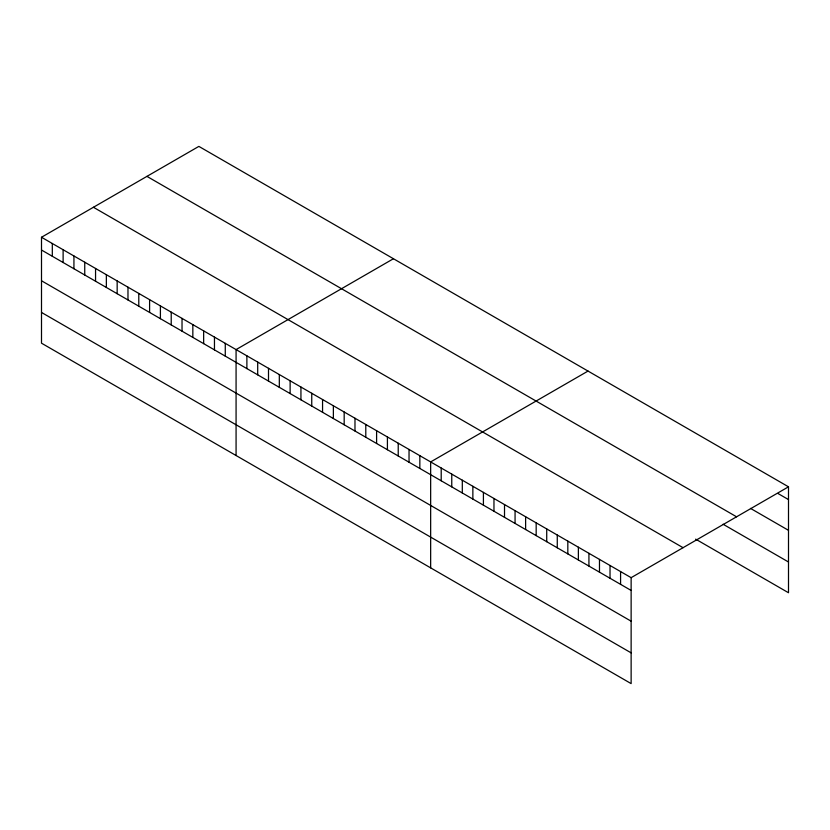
<?xml version="1.0" encoding="UTF-8"?>
<svg xmlns="http://www.w3.org/2000/svg" width="830" height="830" viewBox="0 0 830 830"><rect width="100%" height="100%" fill="white"/><g stroke="black" fill="none" stroke-linecap="round" stroke-linejoin="round"><path stroke-width="1.25" d="M41.5 237.256L631.132 577.67L631.132 683.609L41.5 343.184L41.5 237.256L198.868 146.391L788.5 486.816L788.5 592.745L695.654 539.137M393.451 258.732L236.073 349.596L236.073 455.525M588.024 371.072L430.656 461.926L430.656 567.865M631.132 577.67L788.5 486.816M777.949 493.487L788.5 499.587M750.517 508.396L788.5 530.329M146.941 176.375L736.563 516.8M723.086 524.238L788.5 562.003M93.437 207.272L683.059 547.686M41.5 250.027L631.132 590.441M41.5 280.768L631.132 621.182M41.5 312.443L631.132 652.857M620.581 571.58L620.581 584.351M610.029 565.489L610.029 578.261M599.478 559.399L599.478 572.171M588.927 553.309L588.927 566.07M578.375 547.209L578.375 559.98M567.824 541.119L567.824 553.89M557.272 535.028L557.272 547.8M546.721 528.938L546.721 541.71M536.17 522.848L536.17 535.62M525.618 516.758L525.618 529.519M515.067 510.668L515.067 523.429M504.516 504.567L504.516 517.339M493.964 498.477L493.964 511.249M483.413 492.387L483.413 505.159M472.861 486.297L472.861 499.069M462.31 480.207L462.31 492.979M451.759 474.117L451.759 486.878M441.207 468.027L441.207 480.788M419.845 455.691L419.845 468.462M409.034 449.445L409.034 462.217M398.224 443.21L398.224 455.981M387.413 436.964L387.413 449.736M376.602 430.729L376.602 443.49M365.791 424.483L365.791 437.254M354.981 418.247L354.981 431.009M344.18 412.002L344.18 424.773M333.37 405.756L333.37 418.528M322.559 399.521L322.559 412.292M311.748 393.275L311.748 406.046M300.937 387.039L300.937 399.811M290.127 380.794L290.127 393.565M279.316 374.558L279.316 387.33M268.505 368.313L268.505 381.084M257.694 362.077L257.694 374.838M246.884 355.831L246.884 368.603M225.272 343.35L225.272 356.122M214.462 337.115L214.462 349.876M203.651 330.869L203.651 343.641M192.84 324.623L192.84 337.395M182.029 318.388L182.029 331.16M171.219 312.142L171.219 324.914M160.408 305.907L160.408 318.679M149.597 299.661L149.597 312.433M138.786 293.426L138.786 306.187M127.976 287.18L127.976 299.952M117.165 280.945L117.165 293.706M106.354 274.699L106.354 287.471M95.554 268.464L95.554 281.225M84.743 262.218L84.743 274.989M73.932 255.972L73.932 268.744M63.122 249.737L63.122 262.508M52.311 243.491L52.311 256.263"/></g></svg>
